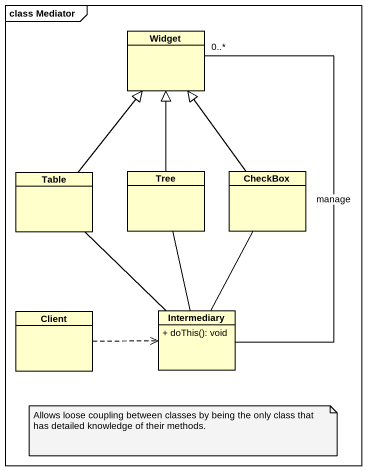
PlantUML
@startuml
mainframe class Mediator
hide circle
hide empty members
skinparam classAttributeIconSize 0
class Widget
class Table
class Tree
class CheckBox
class Client
class Intermediary {
  + doThis(): void
}
Table -up-|> Widget
Tree -up-|> Widget
CheckBox -up-|> Widget
Client .right.> Intermediary
Intermediary -up- "0..*" Widget : manage
Intermediary -up- Table
Intermediary -up- Tree
Intermediary -up- CheckBox
note as N1
  Allows loose coupling between classes by being the only class that has detailed knowledge of their methods.
end note
@enduml
